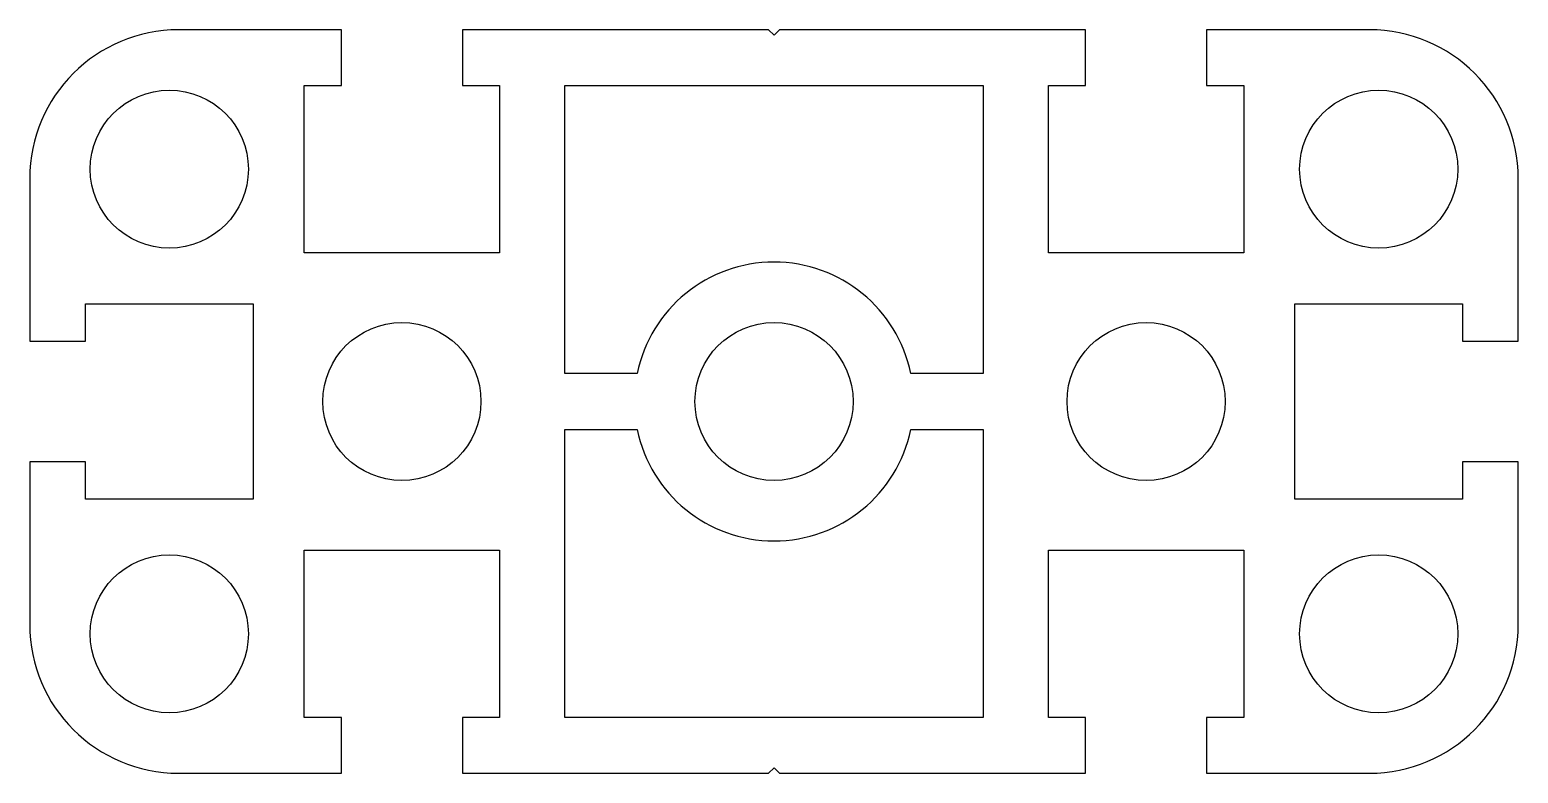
# Model space of a CAD drawing. Extents: x 66.3 to 146.3, y 63.8 to 103.8.
import ezdxf

# ---------------------------------------------------------------- set-up
doc = ezdxf.new("R2010")
doc.units = 0
doc.header["$LTSCALE"] = 0.5
doc.layers.get('0').update_dxf_attribs({"linetype": 'CONTINUOUS'})

msp = doc.modelspace()

# ---------------------------------------------------------------- linework, layer by layer
for p, q in [((83.062, 103.844), (74.312, 103.844)), ((83.062, 100.844), (83.062, 103.844)), ((89.562, 103.844), (89.562, 100.844)), ((106.012, 103.844), (89.562, 103.844)), ((106.312, 103.544), (106.012, 103.844)), ((106.612, 103.844), (106.312, 103.544)), ((114.312, 103.844), (106.612, 103.844)), ((123.062, 103.844), (114.312, 103.844)), ((123.062, 100.844), (123.062, 103.844)), ((138.312, 103.844), (129.562, 103.844)), ((129.562, 103.844), (129.562, 100.844)), ((81.062, 91.844), (81.062, 100.844)), ((81.062, 100.844), (83.062, 100.844)), ((89.562, 100.844), (91.562, 100.844)), ((91.562, 100.844), (91.562, 91.844)), ((95.062, 100.844), (117.562, 100.844)), ((95.062, 85.344), (95.062, 100.844)), ((117.562, 100.844), (117.562, 85.344)), ((121.062, 91.844), (121.062, 100.844)), ((121.062, 100.844), (123.062, 100.844)), ((129.562, 100.844), (131.562, 100.844)), ((131.562, 100.844), (131.562, 91.844)), ((66.312, 95.844), (66.312, 87.094)), ((146.312, 87.094), (146.312, 95.844)), ((91.562, 91.844), (81.062, 91.844)), ((131.562, 91.844), (121.062, 91.844)), ((69.312, 87.094), (69.312, 89.094)), ((69.312, 89.094), (78.312, 89.094)), ((78.312, 89.094), (78.312, 78.594)), ((134.312, 78.594), (134.312, 89.094)), ((134.312, 89.094), (143.312, 89.094)), ((143.312, 89.094), (143.312, 87.094)), ((66.312, 87.094), (69.312, 87.094)), ((143.312, 87.094), (146.312, 87.094)), ((98.963, 85.344), (95.062, 85.344)), ((117.562, 85.344), (113.66, 85.344)), ((95.062, 66.844), (95.062, 82.344)), ((95.062, 82.344), (98.963, 82.344)), ((113.66, 82.344), (117.562, 82.344)), ((117.562, 82.344), (117.562, 66.844)), ((69.312, 80.594), (66.312, 80.594)), ((66.312, 80.594), (66.312, 71.844)), ((69.312, 78.594), (69.312, 80.594)), ((146.312, 80.594), (143.312, 80.594)), ((143.312, 80.594), (143.312, 78.594)), ((146.312, 71.844), (146.312, 80.594)), ((78.312, 78.594), (69.312, 78.594)), ((143.312, 78.594), (134.312, 78.594)), ((81.062, 66.844), (81.062, 75.844)), ((81.062, 75.844), (91.562, 75.844)), ((91.562, 75.844), (91.562, 66.844)), ((121.062, 66.844), (121.062, 75.844)), ((121.062, 75.844), (131.562, 75.844)), ((131.562, 75.844), (131.562, 66.844)), ((83.062, 66.844), (81.062, 66.844)), ((83.062, 63.844), (83.062, 66.844)), ((91.562, 66.844), (89.562, 66.844)), ((89.562, 66.844), (89.562, 63.844)), ((117.562, 66.844), (95.062, 66.844)), ((123.062, 66.844), (121.062, 66.844)), ((123.062, 63.844), (123.062, 66.844)), ((131.562, 66.844), (129.562, 66.844)), ((129.562, 66.844), (129.562, 63.844)), ((106.012, 63.844), (106.312, 64.144)), ((106.312, 64.144), (106.612, 63.844)), ((74.312, 63.844), (83.062, 63.844)), ((89.562, 63.844), (98.312, 63.844)), ((98.312, 63.844), (106.012, 63.844)), ((106.612, 63.844), (114.312, 63.844)), ((114.312, 63.844), (123.062, 63.844)), ((129.562, 63.844), (138.312, 63.844))]:
    msp.add_line(p, q)
for centre in [(73.812, 96.344), (138.812, 96.344), (86.312, 83.844), (106.312, 83.844), (126.312, 83.844), (73.812, 71.344), (138.812, 71.344)]:
    msp.add_circle(centre, 4.25)
for centre, radius, start, end in [((74.312, 95.844), 8, 90, 180), ((138.312, 95.844), 8, 0, 90), ((106.312, 83.844), 7.5, 11.53696, 168.46304), ((106.312, 83.844), 7.5, 191.53696, 348.46304), ((74.312, 71.844), 8, 180, 270), ((138.312, 71.844), 8, 270, 0)]:
    msp.add_arc(centre, radius, start, end)

doc.saveas('drawing.dxf')
